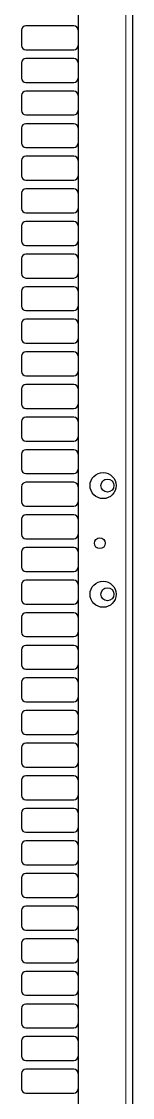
# Model space of a CAD drawing. Header units: millimetres. Extents: x -1019 to 1271, y -273 to 1986.
# Drawn here: x 1155.1 to 1206.1, y 368.2 to 863.2 of the extents above; entities that cross this region are included whole.
import ezdxf

# ---------------------------------------------------------------- set-up
doc = ezdxf.new("R2010")
doc.units = ezdxf.units.MM

msp = doc.modelspace()

# ---------------------------------------------------------------- linework, layer by layer
at = {"color": 7, "linetype": 'Continuous', "lineweight": 25}
for p, q in [((1206.11, 1816.25), (1206.11, -66.75)), ((1181.11, 1787.05), (1181.11, -66.75)), ((1155.11, 859.25), (1155.11, 852.25)), ((1179.11, 861.25), (1157.11, 861.25)), ((1157.11, 850.25), (1179.11, 850.25)), ((1155.11, 844.25), (1155.11, 837.25)), ((1179.11, 846.25), (1157.11, 846.25)), ((1157.11, 835.25), (1179.11, 835.25)), ((1155.11, 829.25), (1155.11, 822.25)), ((1179.11, 831.25), (1157.11, 831.25)), ((1157.11, 820.25), (1179.11, 820.25)), ((1155.11, 814.25), (1155.11, 807.25)), ((1179.11, 816.25), (1157.11, 816.25)), ((1157.11, 805.25), (1179.11, 805.25)), ((1155.11, 799.25), (1155.11, 792.25)), ((1179.11, 801.25), (1157.11, 801.25)), ((1157.11, 790.25), (1179.11, 790.25)), ((1155.11, 784.25), (1155.11, 777.25)), ((1179.11, 786.25), (1157.11, 786.25)), ((1157.11, 775.25), (1179.11, 775.25)), ((1155.11, 769.25), (1155.11, 762.25)), ((1179.11, 771.25), (1157.11, 771.25)), ((1157.11, 760.25), (1179.11, 760.25)), ((1155.11, 754.25), (1155.11, 747.25)), ((1179.11, 756.25), (1157.11, 756.25)), ((1157.11, 745.25), (1179.11, 745.25)), ((1155.11, 739.25), (1155.11, 732.25)), ((1179.11, 741.25), (1157.11, 741.25)), ((1157.11, 730.25), (1179.11, 730.25)), ((1155.11, 724.25), (1155.11, 717.25)), ((1179.11, 726.25), (1157.11, 726.25)), ((1157.11, 715.25), (1179.11, 715.25)), ((1155.11, 709.25), (1155.11, 702.25)), ((1179.11, 711.25), (1157.11, 711.25)), ((1157.11, 700.25), (1179.11, 700.25)), ((1155.11, 694.25), (1155.11, 687.25)), ((1179.11, 696.25), (1157.11, 696.25)), ((1157.11, 685.25), (1179.11, 685.25)), ((1155.11, 679.25), (1155.11, 672.25)), ((1179.11, 681.25), (1157.11, 681.25)), ((1157.11, 670.25), (1179.11, 670.25)), ((1155.11, 664.25), (1155.11, 657.25)), ((1179.11, 666.25), (1157.11, 666.25)), ((1157.11, 655.25), (1179.11, 655.25)), ((1155.11, 649.25), (1155.11, 642.25)), ((1179.11, 651.25), (1157.11, 651.25)), ((1157.11, 640.25), (1179.11, 640.25)), ((1155.11, 634.25), (1155.11, 627.25)), ((1179.11, 636.25), (1157.11, 636.25)), ((1157.11, 625.25), (1179.11, 625.25)), ((1155.11, 619.25), (1155.11, 612.25)), ((1179.11, 621.25), (1157.11, 621.25)), ((1157.11, 610.25), (1179.11, 610.25)), ((1155.11, 604.25), (1155.11, 597.25)), ((1179.11, 606.25), (1157.11, 606.25)), ((1157.11, 595.25), (1179.11, 595.25)), ((1155.11, 589.25), (1155.11, 582.25)), ((1179.11, 591.25), (1157.11, 591.25)), ((1157.11, 580.25), (1179.11, 580.25)), ((1155.11, 574.25), (1155.11, 567.25)), ((1179.11, 576.25), (1157.11, 576.25)), ((1157.11, 565.25), (1179.11, 565.25)), ((1179.11, 561.25), (1157.11, 561.25)), ((1155.11, 559.25), (1155.11, 552.25)), ((1157.11, 550.25), (1179.11, 550.25)), ((1179.11, 546.25), (1157.11, 546.25)), ((1155.11, 544.25), (1155.11, 537.25)), ((1157.11, 535.25), (1179.11, 535.25)), ((1179.11, 531.25), (1157.11, 531.25)), ((1155.11, 529.25), (1155.11, 522.25)), ((1157.11, 520.25), (1179.11, 520.25)), ((1179.11, 516.25), (1157.11, 516.25)), ((1155.11, 514.25), (1155.11, 507.25)), ((1157.11, 505.25), (1179.11, 505.25)), ((1179.11, 501.25), (1157.11, 501.25)), ((1155.11, 499.25), (1155.11, 492.25)), ((1157.11, 490.25), (1179.11, 490.25)), ((1179.11, 486.25), (1157.11, 486.25)), ((1155.11, 484.25), (1155.11, 477.25)), ((1157.11, 475.25), (1179.11, 475.25)), ((1179.11, 471.25), (1157.11, 471.25)), ((1155.11, 469.25), (1155.11, 462.25)), ((1157.11, 460.25), (1179.11, 460.25)), ((1179.11, 456.25), (1157.11, 456.25)), ((1155.11, 454.25), (1155.11, 447.25)), ((1157.11, 445.25), (1179.11, 445.25)), ((1179.11, 441.25), (1157.11, 441.25)), ((1155.11, 439.25), (1155.11, 432.25)), ((1157.11, 430.25), (1179.11, 430.25)), ((1179.11, 426.25), (1157.11, 426.25)), ((1155.11, 424.25), (1155.11, 417.25)), ((1157.11, 415.25), (1179.11, 415.25)), ((1179.11, 411.25), (1157.11, 411.25)), ((1155.11, 409.25), (1155.11, 402.25)), ((1157.11, 400.25), (1179.11, 400.25)), ((1179.11, 396.25), (1157.11, 396.25)), ((1155.11, 394.25), (1155.11, 387.25)), ((1157.11, 385.25), (1179.11, 385.25)), ((1179.11, 381.25), (1157.11, 381.25)), ((1155.11, 379.25), (1155.11, 372.25)), ((1157.11, 370.25), (1179.11, 370.25))]:
    msp.add_line(p, q, dxfattribs=at)
at = {"color": 8, "linetype": 'Continuous', "lineweight": 18}
msp.add_line((1203.01, 1787.05), (1203.01, -66.75), dxfattribs=at)
at = {"color": 7, "linetype": 'Continuous', "lineweight": 25}
for centre, radius in [((1192.61, 649.75), 6), ((1194.61, 649.75), 3), ((1191.11, 623.25), 2.5), ((1192.61, 599.75), 6), ((1194.61, 599.75), 3)]:
    msp.add_circle(centre, radius, dxfattribs=at)
for centre, start, end in [((1157.11, 859.25), 90, 180), ((1179.11, 859.25), 0, 90), ((1157.11, 852.25), 180, 270), ((1179.11, 852.25), 270, 0), ((1157.11, 844.25), 90, 180), ((1179.11, 844.25), 0, 90), ((1157.11, 837.25), 180, 270), ((1179.11, 837.25), 270, 0), ((1157.11, 829.25), 90, 180), ((1179.11, 829.25), 0, 90), ((1157.11, 822.25), 180, 270), ((1179.11, 822.25), 270, 0), ((1157.11, 814.25), 90, 180), ((1179.11, 814.25), 0, 90), ((1157.11, 807.25), 180, 270), ((1179.11, 807.25), 270, 0), ((1157.11, 799.25), 90, 180), ((1179.11, 799.25), 0, 90), ((1157.11, 792.25), 180, 270), ((1179.11, 792.25), 270, 0), ((1157.11, 784.25), 90, 180), ((1179.11, 784.25), 0, 90), ((1157.11, 777.25), 180, 270), ((1179.11, 777.25), 270, 0), ((1157.11, 769.25), 90, 180), ((1179.11, 769.25), 0, 90), ((1157.11, 762.25), 180, 270), ((1179.11, 762.25), 270, 0), ((1157.11, 754.25), 90, 180), ((1179.11, 754.25), 0, 90), ((1157.11, 747.25), 180, 270), ((1179.11, 747.25), 270, 0), ((1157.11, 739.25), 90, 180), ((1179.11, 739.25), 0, 90), ((1157.11, 732.25), 180, 270), ((1179.11, 732.25), 270, 0), ((1157.11, 724.25), 90, 180), ((1179.11, 724.25), 0, 90), ((1157.11, 717.25), 180, 270), ((1179.11, 717.25), 270, 0), ((1157.11, 709.25), 90, 180), ((1179.11, 709.25), 0, 90), ((1157.11, 702.25), 180, 270), ((1179.11, 702.25), 270, 0), ((1157.11, 694.25), 90, 180), ((1179.11, 694.25), 0, 90), ((1157.11, 687.25), 180, 270), ((1179.11, 687.25), 270, 0), ((1157.11, 679.25), 90, 180), ((1179.11, 679.25), 0, 90), ((1157.11, 672.25), 180, 270), ((1179.11, 672.25), 270, 0), ((1157.11, 664.25), 90, 180), ((1179.11, 664.25), 0, 90), ((1157.11, 657.25), 180, 270), ((1179.11, 657.25), 270, 0), ((1157.11, 649.25), 90, 180), ((1179.11, 649.25), 0, 90), ((1157.11, 642.25), 180, 270), ((1179.11, 642.25), 270, 0), ((1157.11, 634.25), 90, 180), ((1179.11, 634.25), 0, 90), ((1157.11, 627.25), 180, 270), ((1179.11, 627.25), 270, 0), ((1157.11, 619.25), 90, 180), ((1179.11, 619.25), 0, 90), ((1157.11, 612.25), 180, 270), ((1179.11, 612.25), 270, 0), ((1157.11, 604.25), 90, 180), ((1179.11, 604.25), 0, 90), ((1157.11, 597.25), 180, 270), ((1179.11, 597.25), 270, 0), ((1157.11, 589.25), 90, 180), ((1179.11, 589.25), 0, 90), ((1157.11, 582.25), 180, 270), ((1179.11, 582.25), 270, 0), ((1157.11, 574.25), 90, 180), ((1179.11, 574.25), 0, 90), ((1157.11, 567.25), 180, 270), ((1179.11, 567.25), 270, 0), ((1157.11, 559.25), 90, 180), ((1179.11, 559.25), 0, 90), ((1157.11, 552.25), 180, 270), ((1179.11, 552.25), 270, 0), ((1157.11, 544.25), 90, 180), ((1179.11, 544.25), 0, 90), ((1157.11, 537.25), 180, 270), ((1179.11, 537.25), 270, 0), ((1157.11, 529.25), 90, 180), ((1179.11, 529.25), 0, 90), ((1157.11, 522.25), 180, 270), ((1179.11, 522.25), 270, 0), ((1157.11, 514.25), 90, 180), ((1179.11, 514.25), 0, 90), ((1157.11, 507.25), 180, 270), ((1179.11, 507.25), 270, 0), ((1157.11, 499.25), 90, 180), ((1179.11, 499.25), 0, 90), ((1157.11, 492.25), 180, 270), ((1179.11, 492.25), 270, 0), ((1157.11, 484.25), 90, 180), ((1179.11, 484.25), 0, 90), ((1157.11, 477.25), 180, 270), ((1179.11, 477.25), 270, 0), ((1157.11, 469.25), 90, 180), ((1179.11, 469.25), 0, 90), ((1157.11, 462.25), 180, 270), ((1179.11, 462.25), 270, 0), ((1157.11, 454.25), 90, 180), ((1179.11, 454.25), 0, 90), ((1157.11, 447.25), 180, 270), ((1179.11, 447.25), 270, 0), ((1157.11, 439.25), 90, 180), ((1179.11, 439.25), 0, 90), ((1157.11, 432.25), 180, 270), ((1179.11, 432.25), 270, 0), ((1157.11, 424.25), 90, 180), ((1179.11, 424.25), 0, 90), ((1157.11, 417.25), 180, 270), ((1179.11, 417.25), 270, 0), ((1157.11, 409.25), 90, 180), ((1179.11, 409.25), 0, 90), ((1157.11, 402.25), 180, 270), ((1179.11, 402.25), 270, 0), ((1157.11, 394.25), 90, 180), ((1179.11, 394.25), 0, 90), ((1157.11, 387.25), 180, 270), ((1179.11, 387.25), 270, 0), ((1157.11, 379.25), 90, 180), ((1179.11, 379.25), 0, 90), ((1157.11, 372.25), 180, 270), ((1179.11, 372.25), 270, 0)]:
    msp.add_arc(centre, 2, start, end, dxfattribs=at)

doc.saveas('drawing.dxf')
